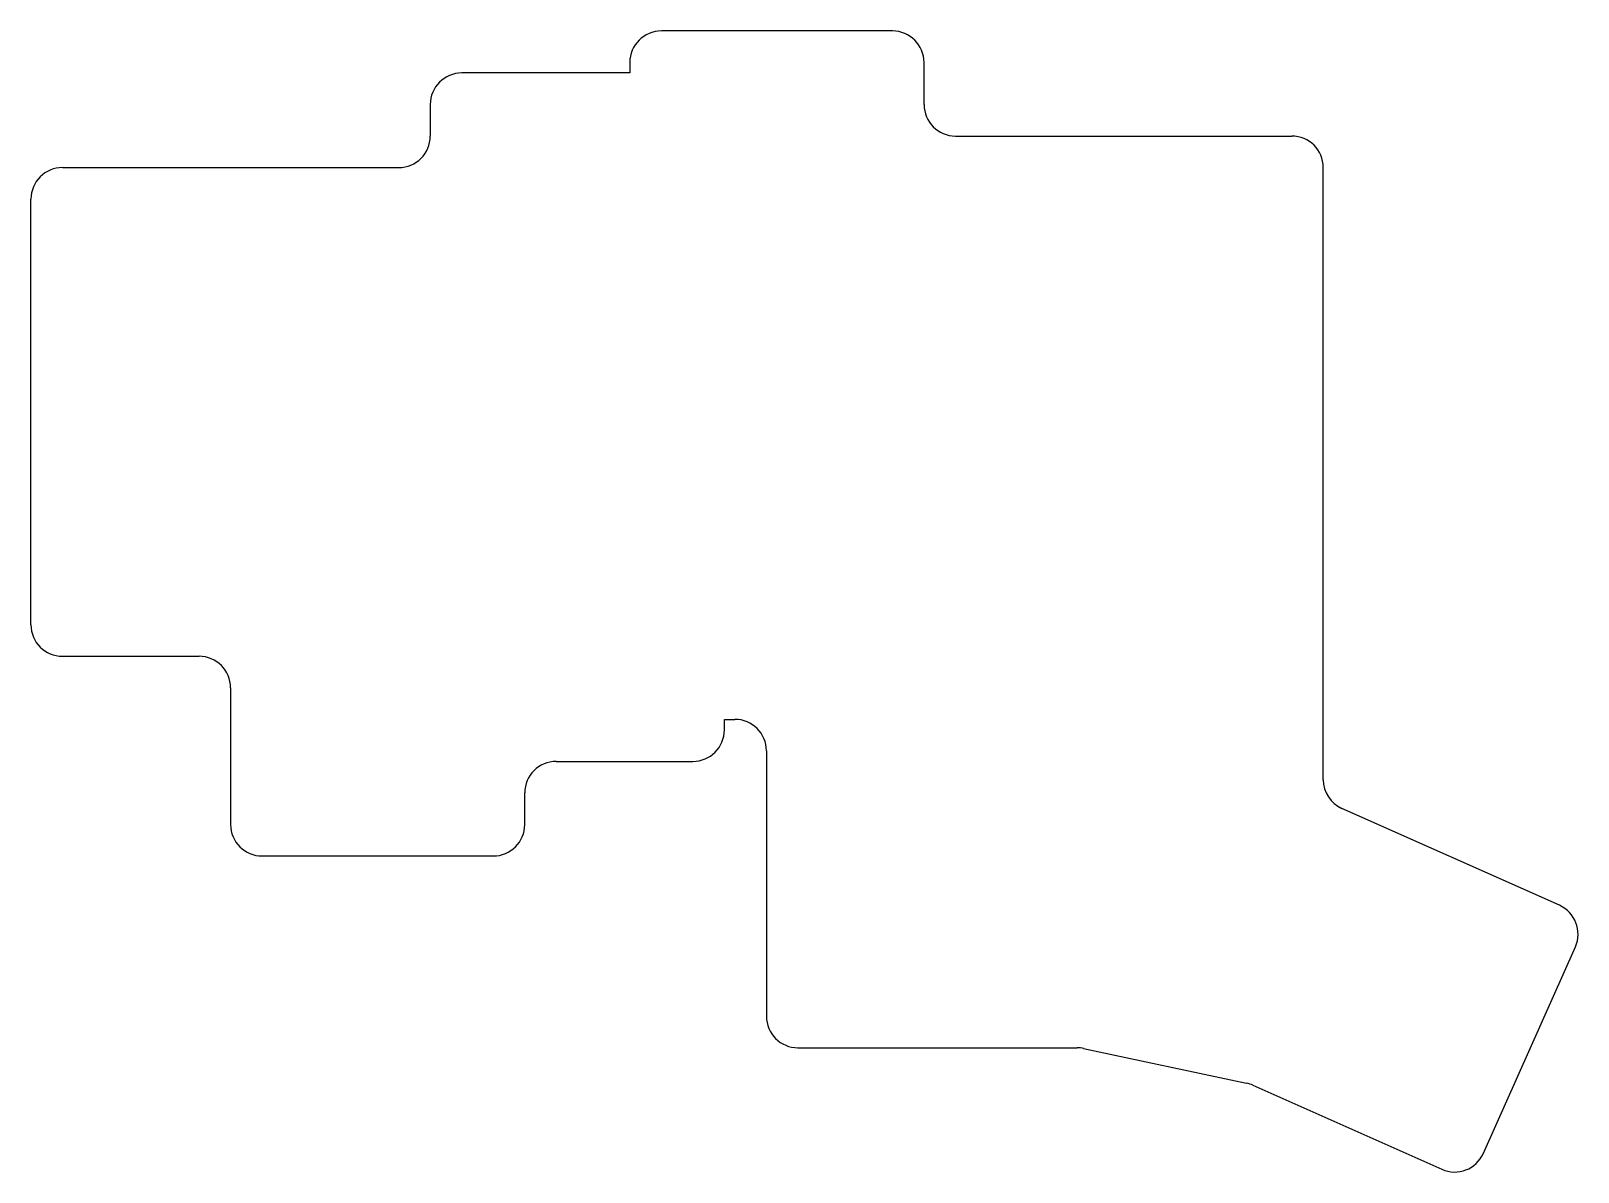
# Model space of a CAD drawing. Header units: millimetres. Extents: x -14 to 133, y -44 to 65.
import ezdxf

# ---------------------------------------------------------------- set-up
doc = ezdxf.new("R2010")
doc.units = ezdxf.units.MM

msp = doc.modelspace()

# ---------------------------------------------------------------- linework, layer by layer
for p, q in [((68, 64.75), (46, 64.75)), ((43, 60.75), (27, 60.75)), ((43, 61.75), (43, 60.75)), ((71, 57.75), (71, 61.75)), ((24, 57.75), (24, 54.75)), ((74, 54.75), (106, 54.75)), ((-11, 51.75), (21, 51.75)), ((109, -6.49), (109, 51.75)), ((-14, 8.25), (-14, 48.75)), ((-11, 5.25), (2, 5.25)), ((5, 2.25), (5, -10.75)), ((52, -1.75), (52, -0.75)), ((52, -0.75), (53, -0.75)), ((56, -3.75), (56, -29)), ((36, -4.75), (49, -4.75)), ((33, -10.75), (33, -7.75)), ((131.47, -18.44), (110.78, -9.23)), ((8, -13.75), (30, -13.75)), ((124.24, -42.04), (132.99, -22.4)), ((59, -32), (85.57, -32)), ((86.19, -32.07), (101.7, -35.36)), ((102.3, -35.56), (120.28, -43.56))]:
    msp.add_line(p, q)
for centre, start, end in [((46, 61.75), 90, 180), ((68, 61.75), 0, 90), ((27, 57.75), 90, 180), ((74, 57.75), 180, 270), ((21, 54.75), 270, 0), ((106, 51.75), 0, 90), ((-11, 48.75), 90, 180), ((-11, 8.25), 180, 270), ((2, 2.25), 0, 90), ((53, -3.75), 0, 90), ((49, -1.75), 270, 0), ((36, -7.75), 90, 180), ((112, -6.49), 180, 246), ((8, -10.75), 180, 270), ((30, -10.75), 270, 0), ((130.25, -21.18), 336, 66), ((59, -29), 180, 270), ((85.57, -35), 78, 90), ((101.08, -38.3), 66, 78), ((121.5, -40.82), 246, 336)]:
    msp.add_arc(centre, 3, start, end)

doc.saveas('drawing.dxf')
